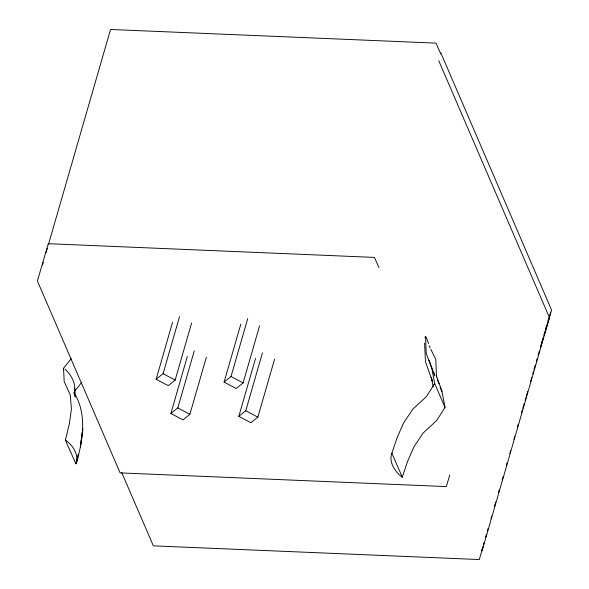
<?xml version="1.0" encoding="UTF-8"?>
<svg xmlns="http://www.w3.org/2000/svg" width="589" height="589" viewBox="0 0 589 589"><rect width="100%" height="100%" fill="white"/><g stroke="black" fill="none" stroke-linecap="round" stroke-linejoin="round"><path stroke-width="0.88" d="M74.486 391.162C75.929 382.747 70.96 374.788 65.077 369.207M65.423 440.057C68.736 447.883 72.513 456.063 75.9 463.837C79.427 455.032 72.653 444.909 65.423 440.057L69.266 424.279L71.424 409.252L70.268 394.998L64.179 381.539L63.538 368.287L71.21 358.576M75.9 463.837L78.19 454.244M76.607 462.696C82.821 440.042 87.305 413.692 73.934 392.532L75.237 397.045M42.533 265.028L43.291 262.377M46.097 252.681L47.37 248.271M48.386 244.737L110.548 29.472L436.007 43.13L440.69 53.813M191.631 322.986L175.154 380.06L168.218 385.655L156.129 379.264L172.599 322.183M156.129 379.264L163.065 373.676L179.535 316.595M206.364 357.206L189.894 414.288L182.958 419.876L170.862 413.485L187.339 356.404M170.862 413.485L177.797 407.897L194.274 350.816M259.58 325.842L243.11 382.924L236.174 388.512L224.085 382.121L240.813 324.164M224.085 382.121L231.013 376.533L247.741 318.575M274.57 359.187L257.842 417.145L250.914 422.733L238.817 416.342L255.545 358.384M238.817 416.342L245.753 410.754L262.48 352.796M449.775 475.021L446.315 486.602L120.134 472.886L37.416 280.99L48.269 243.691L374.449 257.408L378.941 267.634M482.273 548.712L481.618 550.575M483.289 545.178L484.055 542.535M485.586 537.234L486.352 534.584M487.368 531.057L488.134 528.407M490.939 518.695L491.705 516.045M494.502 506.334L495.776 501.916M498.581 492.205L499.347 489.555M502.152 479.844L502.918 477.193M506.231 465.715L506.989 463.072M509.794 453.353L510.56 450.71M513.873 439.232L514.639 436.582M517.444 426.87L518.202 424.22M521.515 412.742L522.281 410.091M522.796 408.324L524.07 403.914M525.086 400.38L525.852 397.73M526.36 395.963L527.634 391.552M530.439 381.841L531.712 377.424M532.728 373.89L533.494 371.247M534.009 369.48L535.283 365.062M536.299 361.536L537.065 358.885M538.081 355.351L539.355 350.934M540.378 347.407L541.144 344.756M541.652 342.989L542.925 338.579M543.941 335.045L544.707 332.395M545.731 328.861L546.496 326.218M548.02 320.917L548.786 318.266M540.466 347.525L543.529 336.923M544.037 335.156L545.311 330.738M545.819 328.971L547.608 322.787M548.116 321.02L550.663 312.089M483.142 546.548L479.269 559.55L153.361 545.848L121.754 472.636M434.049 384.617L434.689 383.505L426.51 396.456L412.889 409.112L403.627 422.865L397.155 437.583L391.884 453.132C388.423 462.004 395.197 472.106 402.25 477.267L407.478 461.636L413.927 446.83L423.189 433.003L436.824 420.325L445.019 407.397L434.689 383.505L431.921 369.008L426.208 353.267L425.56 336.613L426.34 337.438L428.475 343.534M424.853 337.733L425.56 336.613M74.383 391.611L81.51 382.57M544.773 333.315L551.584 310.079L440.859 52.958M482.038 550.929L549.456 317.64L438.746 60.719M231.013 376.533L243.11 382.924M245.753 410.754L257.842 417.145M163.065 373.676L175.154 380.06M177.797 407.897L189.894 414.288M391.884 453.132C395.241 461.032 398.959 469.315 402.25 477.267M430.846 349.336L435.772 359.334L436.53 377.21M429.307 345.684L430.139 347.841M437.428 379.691L438.938 383.822M440.138 387.135L442.243 392.922L445.019 407.397M429.123 360.196L434.837 375.929L433.614 372.248M436.412 375.885L442.125 391.619M433.232 386.796L431.251 377.335L432.584 381.805L425.494 361.786L424.581 343.173M63.538 368.287L63.664 369.524M74.788 388.416L75.267 396.596M80.73 444.091L80.354 446.926L82.821 428.829L80.73 444.091"/></g></svg>
